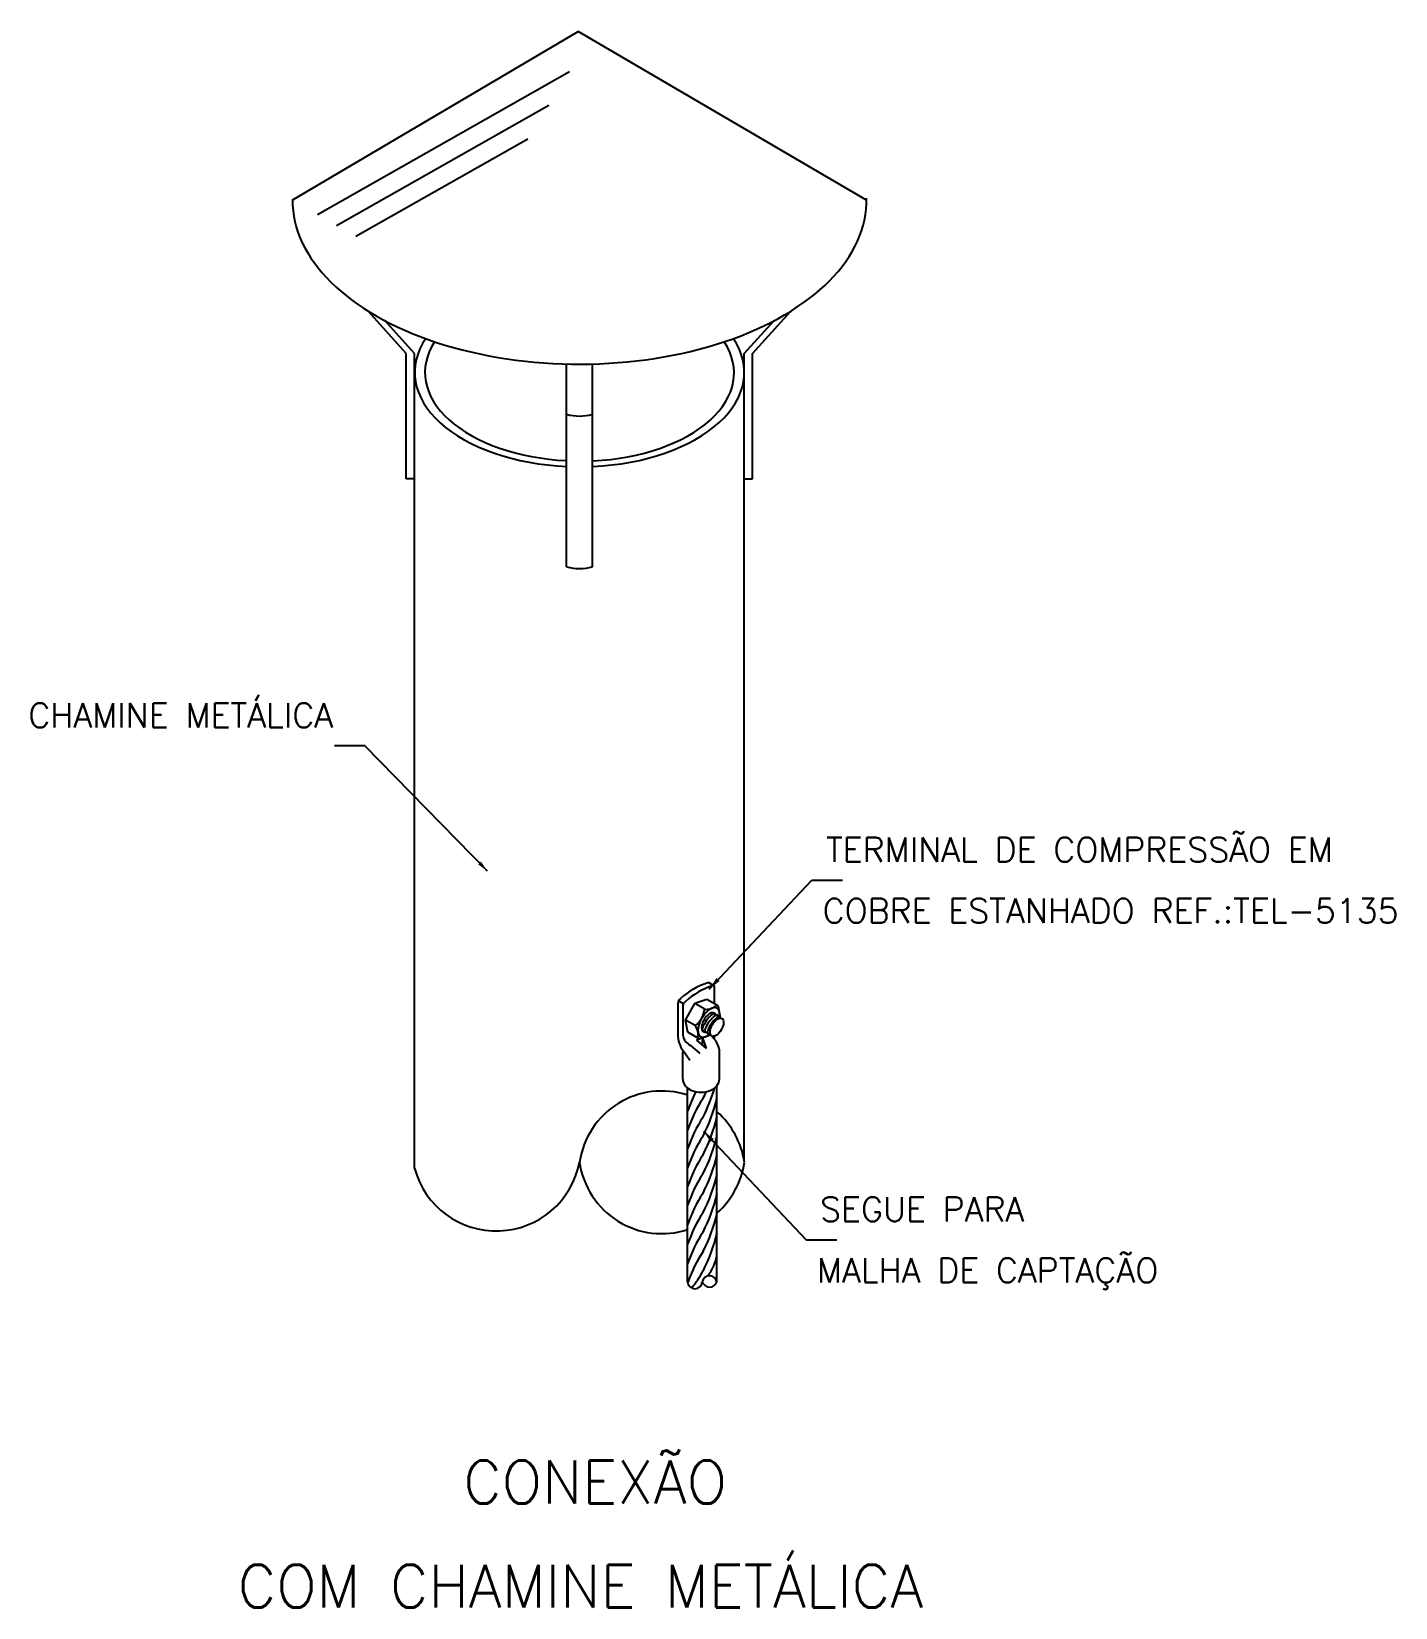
# Model space of a CAD drawing. Header units: millimetres. Extents: x -5679 to -5667.8, y -4742.6 to -4729.7.
import ezdxf
from ezdxf.enums import TextEntityAlignment as Align

# ---------------------------------------------------------------- set-up
doc = ezdxf.new("R2010")
doc.units = ezdxf.units.MM
doc.header["$LTSCALE"] = 10
doc.layers.add('Termotécnica', color=7, linetype='Continuous')
doc.styles.add('r140', font='romans.shx')
doc.styles.add('r80', font='romans.shx')

msp = doc.modelspace()

# ---------------------------------------------------------------- linework, layer by layer
at = {"layer": 'Termotécnica', "color": 3}
for p in [(-5676.849, -4731.116), (-5672.148, -4731.116)]:
    msp.add_line(p, (-5674.51, -4729.737), dxfattribs=at)
at = {"layer": 'Termotécnica', "color": 1, "linetype": 'Continuous'}
for p, q in [((-5676.643, -4731.233), (-5674.581, -4730.065)), ((-5676.486, -4731.323), (-5674.75, -4730.34)), ((-5676.328, -4731.412), (-5674.92, -4730.615))]:
    msp.add_line(p, q, dxfattribs=at)
at = {"layer": 'Termotécnica', "color": 1}
for p, q in [((-5675.916, -4732.371), (-5676.225, -4732.028)), ((-5675.848, -4732.371), (-5676.093, -4732.099)), ((-5673.149, -4732.371), (-5672.903, -4732.099)), ((-5673.081, -4732.371), (-5672.772, -4732.028)), ((-5675.916, -4733.397), (-5675.916, -4732.371)), ((-5675.848, -4733.397), (-5675.848, -4732.371)), ((-5673.149, -4733.397), (-5673.149, -4732.371)), ((-5673.081, -4733.397), (-5673.081, -4732.371)), ((-5674.604, -4734.116), (-5674.604, -4732.457)), ((-5674.393, -4734.116), (-5674.393, -4732.454)), ((-5675.848, -4733.397), (-5675.916, -4733.397)), ((-5673.149, -4733.397), (-5673.081, -4733.397)), ((-5673.495, -4737.971), (-5673.495, -4738.028))]:
    msp.add_line(p, q, dxfattribs=at)
at = {"layer": 'Termotécnica', "color": 2}
for p, q in [((-5675.848, -4739.04), (-5675.848, -4732.499)), ((-5673.149, -4738.966), (-5673.149, -4732.545)), ((-5676.254, -4735.581), (-5676.504, -4735.581)), ((-5675.251, -4736.607), (-5676.254, -4735.581)), ((-5673.436, -4737.571), (-5672.595, -4736.68)), ((-5672.595, -4736.68), (-5672.345, -4736.68)), ((-5673.456, -4737.656), (-5673.553, -4737.689)), ((-5673.368, -4737.706), (-5673.456, -4737.656)), ((-5673.693, -4737.69), (-5673.693, -4737.959)), ((-5673.653, -4737.713), (-5673.653, -4737.948)), ((-5673.631, -4737.824), (-5673.553, -4737.689)), ((-5673.473, -4737.736), (-5673.553, -4737.689)), ((-5673.412, -4737.765), (-5673.414, -4737.779)), ((-5673.391, -4737.772), (-5673.393, -4737.792)), ((-5673.37, -4737.784), (-5673.372, -4737.804)), ((-5673.344, -4737.805), (-5673.361, -4737.717)), ((-5673.348, -4737.797), (-5673.35, -4737.808)), ((-5673.55, -4737.87), (-5673.631, -4737.824)), ((-5673.612, -4737.924), (-5673.631, -4737.824)), ((-5673.524, -4737.975), (-5673.612, -4737.924)), ((-5673.49, -4737.915), (-5673.471, -4737.904)), ((-5673.469, -4737.927), (-5673.45, -4737.917)), ((-5673.448, -4737.939), (-5673.429, -4737.928)), ((-5673.426, -4737.947), (-5673.511, -4737.976)), ((-5673.653, -4738.308), (-5673.653, -4738.083)), ((-5673.352, -4738.308), (-5673.352, -4738.072)), ((-5673.613, -4739.965), (-5673.613, -4738.379)), ((-5673.373, -4739.965), (-5673.373, -4738.361)), ((-5673.484, -4738.732), (-5672.643, -4739.622)), ((-5672.643, -4739.622), (-5672.393, -4739.622))]:
    msp.add_line(p, q, dxfattribs=at)
at = {"layer": 'Termotécnica', "color": 2, "ltscale": 1.6}
for p, q in [((-5673.398, -4737.543), (-5673.437, -4737.52)), ((-5673.392, -4737.693), (-5673.392, -4737.551)), ((-5673.648, -4737.691), (-5673.688, -4737.668)), ((-5673.593, -4738.029), (-5673.514, -4738.098)), ((-5673.54, -4737.988), (-5673.52, -4737.977)), ((-5673.54, -4737.988), (-5673.461, -4738.058)), ((-5673.492, -4737.97), (-5673.461, -4738.058)), ((-5673.392, -4737.981), (-5673.392, -4737.956)), ((-5673.636, -4738.092), (-5673.596, -4738.153))]:
    msp.add_line(p, q, dxfattribs=at)
at = {"layer": 'Termotécnica', "color": 1}
for centre, radius, start, end in [((-5674.498, -4732.485), 0.398, 254.6063, 285.3937), ((-5674.498, -4733.733), 0.398, 254.6063, 285.3937), ((-5672.561, -4738.921), 1.109, 152.6048, 161.5536), ((-5674.795, -4737.965), 1.463, 333.4468, 343.4506), ((-5674.795, -4737.811), 1.463, 333.4468, 335.8059), ((-5672.561, -4739.075), 1.109, 146.6286, 161.5536), ((-5674.795, -4738.119), 1.463, 333.4468, 346.5012), ((-5672.561, -4739.229), 1.109, 146.6286, 161.5536), ((-5674.795, -4738.273), 1.463, 333.4468, 346.5012), ((-5672.561, -4739.383), 1.109, 146.6286, 161.5536), ((-5674.795, -4738.427), 1.463, 333.4468, 346.5012), ((-5672.561, -4739.537), 1.109, 146.6286, 161.5536), ((-5674.795, -4738.586), 1.463, 333.4468, 346.5012), ((-5673.823, -4738.89), 0.682, 188.1395, 287.9985), ((-5672.561, -4739.691), 1.109, 146.6286, 161.5536), ((-5674.795, -4738.746), 1.463, 333.4468, 346.5012), ((-5673.823, -4738.89), 0.682, 311.356, 351.8605), ((-5672.561, -4739.85), 1.109, 146.6286, 161.5536), ((-5674.795, -4738.905), 1.463, 333.4468, 346.5012), ((-5672.561, -4740.01), 1.109, 146.6286, 161.5536), ((-5674.795, -4739.065), 1.463, 333.4468, 346.5012), ((-5672.561, -4740.169), 1.109, 146.6286, 161.5536), ((-5674.795, -4739.224), 1.463, 333.4468, 346.5012), ((-5672.561, -4740.329), 1.109, 146.6286, 160.8402), ((-5673.774, -4739.668), 0.41, 321.9713, 348.12), ((-5674.096, -4739.557), 0.688, 318.3427, 332.1992), ((-5673.433, -4739.946), 0.0628, 197.3165, 342.6835)]:
    msp.add_arc(centre, radius, start, end, dxfattribs=at)
at = {"layer": 'Termotécnica', "color": 2, "ltscale": 1.6}
for centre, radius, start, end in [((-5673.281, -4738.065), 0.57, 106.94, 133.06), ((-5673.24, -4738.088), 0.57, 106.94, 133.06), ((-5673.441, -4737.532), 0.0135, 70.6195, 112.9935), ((-5673.536, -4737.92), 0.123, 233.0407, 242.1272)]:
    msp.add_arc(centre, radius, start, end, dxfattribs=at)
at = {"layer": 'Termotécnica', "color": 2}
for centre, radius, start, end in [((-5673.402, -4737.551), 0.00946, 0, 120), ((-5673.646, -4737.69), 0.0473, 120, 180), ((-5673.606, -4737.713), 0.0473, 120, 180), ((-5673.678, -4737.707), 0.207, 307.9969, 352.0248), ((-5673.46, -4737.617), 0.12, 263.8108, 314.501), ((-5673.376, -4737.72), 0.0155, 10.8846, 60), ((-5673.359, -4737.808), 0.0155, 359.1317, 10.8846), ((-5673.647, -4737.941), 0.12, 345.5818, 36.1065), ((-5673.467, -4737.941), 0.227, 184.8162, 221.9302), ((-5673.556, -4737.936), 0.0979, 187.4496, 236.9547), ((-5673.516, -4737.962), 0.0155, 240, 289.1165), ((-5673.431, -4737.932), 0.0155, 289.1165, 296.2919), ((-5673.535, -4738.098), 0.184, 8.2416, 47.8775), ((-5673.823, -4739.087), 0.682, 72.0179, 171.5155), ((-5673.823, -4739.087), 0.682, 8.4845, 48.6883), ((-5675.179, -4738.857), 0.693, 195.0625, 349.2886), ((-5673.553, -4739.962), 0.06, 182.6361, 357.3639), ((-5673.433, -4739.979), 0.0615, 13.1388, 166.8612)]:
    msp.add_arc(centre, radius, start, end, dxfattribs=at)
at = {"layer": 'Termotécnica', "color": 3}
msp.add_ellipse((-5674.498, -4731.116), major_axis=(-2.35, 0), ratio=0.571123, start_param=6.280865, end_param=9.43632, dxfattribs=at)
at = {"layer": 'Termotécnica', "color": 2}
for centre, major_axis, ratio, start_param, end_param in [((-5674.498, -4732.526), (-1.349, 0), 0.572125, 5.914051, 7.776944), ((-5674.498, -4732.526), (-1.349, 0), 0.572125, 1.650449, 3.51125), ((-5674.498, -4732.526), (-1.265, 0), 0.572125, 5.931015, 7.770381), ((-5674.498, -4732.529), (-1.265, 0), 0.572125, 1.65895, 3.494669), ((-5673.44, -4737.844), (0.067, 0.117), 0.500279, 5.414719, 10.426914), ((-5673.44, -4737.844), (-0.0442, -0.0765), 0.500279, 2.686448, 6.55275)]:
    msp.add_ellipse(centre, major_axis=major_axis, ratio=ratio, start_param=start_param, end_param=end_param, dxfattribs=at)
at = {"layer": 'Termotécnica', "color": 1}
for centre in [(-5673.44, -4737.844), (-5673.419, -4737.856), (-5673.398, -4737.868)]:
    msp.add_ellipse(centre, major_axis=(-0.05, -0.0718), ratio=0.281547, start_param=3.158868, end_param=6.283185, dxfattribs=at)
at = {"layer": 'Termotécnica', "color": 2}
msp.add_ellipse((-5673.374, -4737.883), major_axis=(-0.0415, -0.0719), ratio=0.509483, dxfattribs=at)
at = {"layer": 'Termotécnica', "color": 2, "linetype": 'Continuous'}
msp.add_ellipse((-5673.503, -4738.308), major_axis=(-0.15, 0), ratio=0.708671, start_param=0, end_param=3.141593, dxfattribs=at)
at = {"layer": 'Termotécnica', "color": 2}
for points in [[(-5675.305, -4736.528), (-5675.328, -4736.55), (-5675.251, -4736.607)], [(-5673.377, -4737.481), (-5673.351, -4737.505), (-5673.436, -4737.571)], [(-5673.425, -4738.821), (-5673.399, -4738.797), (-5673.484, -4738.732)]]:
    msp.add_solid(points, dxfattribs=at)

# ---------------------------------------------------------------- texts
at = {"layer": 'Termotécnica', "color": 2, "style": 'r80'}
for s, p in [('CHAMINE METÁLICA', (-5679.009, -4735.431)), ('TERMINAL DE COMPRESSÃO EM', (-5672.48, -4736.53)), ('COBRE ESTANHADO REF.:TEL-5135', (-5672.507, -4737.03)), ('SEGUE PARA ', (-5672.528, -4739.472)), ('MALHA DE CAPTAÇÃO', (-5672.555, -4739.972))]:
    msp.add_text(s, height=0.2, dxfattribs=at).set_placement(p)
at = {"layer": 'Termotécnica', "color": 5, "style": 'r140'}
for s, p in [(' CONEXÃO', (-5674.49, -4741.779)), ('COM CHAMINE METÁLICA', (-5674.49, -4742.63))]:
    msp.add_text(s, height=0.35, dxfattribs=at).set_placement(p, align=Align.CENTER)

doc.saveas('drawing.dxf')
